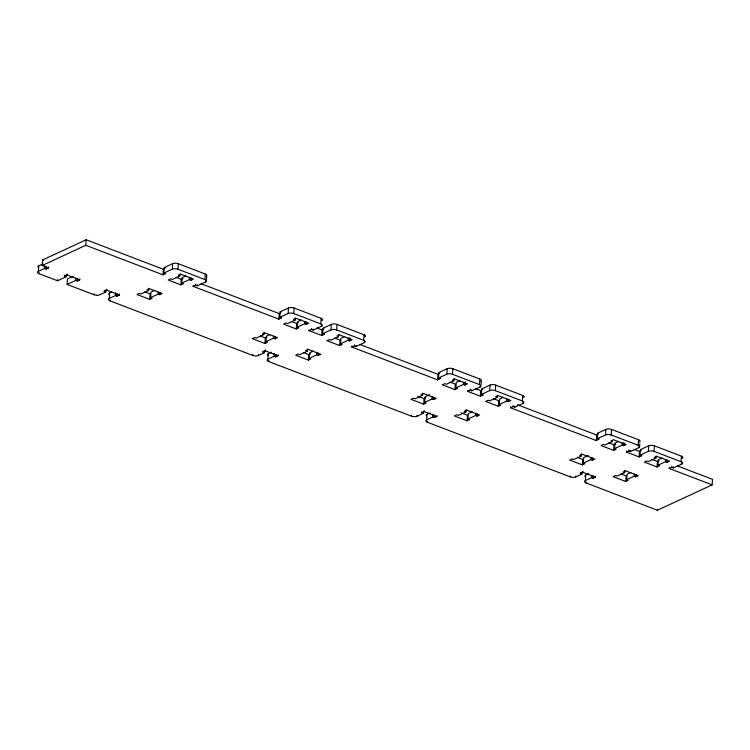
<?xml version="1.0" encoding="UTF-8"?>
<svg xmlns="http://www.w3.org/2000/svg" width="750" height="750" viewBox="0 0 750 750"><rect width="100%" height="100%" fill="white"/><g stroke="black" fill="none" stroke-linecap="round" stroke-linejoin="round"><path stroke-width="1.12" d="M66.309 274.706L66.159 276.778L57.553 280.772L39.038 273.694A4.05 1.659 4 0 1 38.363 271.312L38.756 265.791L42.825 263.897M39.038 273.694L39.112 272.653M48.638 266.897L48.562 267.928L42.216 265.5L42.6 259.978L86.156 239.756L163.387 269.297L164.644 268.725M38.363 271.312L44.475 268.481L44.663 265.716M44.475 268.481L46.059 269.091L46.228 266.672M57.553 280.772L57.628 279.741M66.159 276.778L64.575 276.169L64.65 275.138M64.575 276.169L67.078 275.006L67.153 273.975M97.153 295.369L94.331 294.853L67.078 284.419L67.462 278.888L73.2 276.225M67.078 284.419L75.684 280.425L75.853 278.006M75.684 280.425L77.269 281.025L77.438 278.606M77.269 281.025L79.772 279.872L79.847 278.831M42.216 265.5L85.772 245.287L86.156 239.756M94.059 294.731L94.125 293.7M105.984 289.884L105.834 291.956L104.25 291.347L104.325 290.316M104.25 291.347L106.753 290.184L106.828 289.153M264.684 350.587L264.544 352.659L258.422 355.5A4.05 1.659 4 0 1 252.75 355.444L109.912 300.816A4.05 1.659 4 0 1 109.247 298.434L109.631 292.913L111.666 291.966M109.912 300.816L109.987 299.775M109.247 298.434L115.359 295.594L115.556 292.838M115.359 295.594L116.944 296.203L117.112 293.784M116.944 296.203L119.447 295.041L119.522 294.009M154.725 290.353L150.975 292.087L150.591 297.619L152.175 298.228L149.672 299.391L136.978 294.534L139.481 293.372L141.066 293.972L148.566 290.494L148.725 288.281M149.672 299.391L150.056 293.859L144.769 291.834M150.591 297.619L158.091 294.131L158.241 291.928M158.091 294.131L159.675 294.741L159.834 292.528M85.772 245.287L163.003 274.828L163.387 269.297M165.581 272.634L165.506 273.666L163.922 273.056L164.306 267.534L172.641 263.663A4.05 1.659 4 0 1 178.322 263.719L205.294 274.031A4.05 1.659 4 0 1 206.372 276.178M163.922 273.056L172.256 269.194L172.641 263.663M193.228 285.328L193.153 286.359L195.656 285.197L197.25 285.806L205.584 281.934A4.05 1.659 4 0 0 204.909 279.562L177.928 269.241L178.322 263.719M185.991 275.831L182.241 277.575L181.856 283.097L183.441 283.706L180.938 284.869L168.244 280.012L170.747 278.85L172.331 279.459L179.841 275.972L179.991 273.759M180.938 284.869L181.331 279.337L183 278.569M181.856 283.097L189.356 279.619L189.516 277.406M189.356 279.619L190.95 280.219L191.1 278.016M195.656 285.197L195.731 284.166M197.25 285.806L197.316 284.775M204.909 279.562L205.294 274.031M205.584 281.934L205.659 280.903M206.522 279.375L206.709 276.619M252.75 355.444L252.816 354.413M258.422 355.5L258.497 354.459M270.028 334.453L266.278 336.197L265.894 341.719L267.478 342.328L264.975 343.491L252.281 338.634L254.784 337.472L256.369 338.081L263.869 334.594L264.028 332.391M264.544 352.659L262.95 352.05L263.025 351.019M264.975 343.491L265.359 337.969L267.028 337.191M262.95 352.05L265.453 350.887L265.528 349.856M423.384 411.291L423.244 413.363L417.122 416.203A4.05 1.659 4 0 1 411.45 416.147L268.612 361.519A4.05 1.659 4 0 1 267.947 359.137L268.331 353.616L271.388 352.191M268.612 361.519L268.688 360.478M265.894 341.719L273.394 338.241L273.553 336.028M273.394 338.241L274.978 338.85L275.138 336.637M267.947 359.137L274.059 356.306L274.256 353.541M274.059 356.306L275.653 356.906L275.822 354.488M193.153 286.359L278.859 319.144L279.244 313.612L280.181 313.181M281.428 316.941L281.363 317.981L279.769 317.372L280.153 311.85L288.497 307.978A4.05 1.659 4 0 1 294.169 308.034L321.15 318.347A4.05 1.659 4 0 1 322.031 320.616M275.653 356.906L278.147 355.744L278.222 354.713M279.769 317.372L288.113 313.5L288.497 307.978M309.084 329.644L309.009 330.675L311.512 329.513L313.097 330.122L321.441 326.25A4.05 1.659 4 0 0 320.766 323.878L293.784 313.556L294.169 308.034M301.322 319.941L297.562 321.684L297.178 327.206L298.762 327.816L296.269 328.978L283.566 324.122L286.069 322.959L287.653 323.569L295.162 320.081L295.312 317.878M296.269 328.978L296.653 323.447L298.322 322.678M297.178 327.206L304.688 323.728L304.838 321.516M304.688 323.728L306.272 324.337L306.422 322.125M313.425 351.056L309.675 352.8L309.291 358.322L310.875 358.931L308.372 360.094L295.678 355.238L298.181 354.075L299.766 354.684L307.275 351.197L307.425 348.984M308.372 360.094L308.756 354.562L310.425 353.794M311.512 329.513L311.588 328.481M313.097 330.122L313.172 329.081M309.291 358.322L316.791 354.844L316.95 352.631M316.791 354.844L318.375 355.444L318.534 353.241M320.766 323.878L321.15 318.347M321.441 326.25L321.506 325.219M309.009 330.675L321.703 335.531L322.097 330.009L323.653 329.278M324.281 333.337L324.206 334.369L322.622 333.769L323.006 328.238L331.35 324.366A4.05 1.659 4 0 1 337.022 324.422L364.003 334.744A4.05 1.659 4 0 1 364.884 337.003M322.622 333.769L330.956 329.897L331.35 324.366M351.928 346.031L351.863 347.062L354.366 345.909L355.95 346.509L364.284 342.647A4.05 1.659 4 0 0 363.619 340.266L336.637 329.944L337.022 324.422M344.7 336.534L340.941 338.278L340.556 343.8L342.141 344.409L339.647 345.572L326.944 340.716L329.447 339.553L331.031 340.162L338.541 336.675L338.691 334.462M339.647 345.572L340.031 340.041L334.744 338.016M340.556 343.8L348.066 340.322L348.216 338.109M348.066 340.322L349.65 340.922L349.884 337.613M354.366 345.909L354.431 344.869M355.95 346.509L356.025 345.478M363.619 340.266L364.003 334.744M364.284 342.647L364.359 341.606M411.45 416.147L411.525 415.116M417.122 416.203L417.197 415.162M429.666 394.725L424.978 396.9L424.594 402.431L426.178 403.031L423.675 404.194L410.981 399.337L413.484 398.175L415.069 398.784L422.578 395.306L422.728 393.094M423.244 413.363L421.65 412.753L421.725 411.722M423.675 404.194L424.069 398.672L425.738 397.894M421.65 412.753L424.153 411.6L424.228 410.559M582.084 471.994L581.944 474.066L575.831 476.906A4.05 1.659 4 0 1 570.15 476.85L427.322 422.222A4.05 1.659 4 0 1 426.647 419.841L427.031 414.319L430.087 412.903M427.322 422.222L427.387 421.181M424.594 402.431L432.094 398.944L432.253 396.731M432.094 398.944L433.688 399.553L433.837 397.341M426.647 419.841L432.759 417.009L432.956 414.244M432.759 417.009L434.353 417.609L434.522 415.191M351.863 347.062L437.559 379.847L437.944 374.316L439.2 373.744M440.128 377.653L440.062 378.684L438.469 378.075L438.863 372.553L447.197 368.681A4.05 1.659 4 0 1 452.869 368.738L479.85 379.05A4.05 1.659 4 0 1 480.928 381.197M434.353 417.609L436.856 416.456L436.922 415.416M438.469 378.075L446.812 374.213L447.197 368.681M467.784 390.347L467.709 391.378L470.212 390.216L471.797 390.825L480.141 386.953A4.05 1.659 4 0 0 479.466 384.581L452.484 374.259L452.869 368.738M460.022 380.644L456.272 382.387L455.878 387.909L457.472 388.519L454.969 389.681L442.275 384.825L444.769 383.663L446.363 384.272L453.863 380.784L454.022 378.581M454.969 389.681L455.353 384.159L450.066 382.134M455.878 387.909L463.387 384.431L463.538 382.219M463.387 384.431L464.972 385.041L465.206 381.722M472.125 411.759L468.375 413.503L467.991 419.025L469.575 419.634L467.072 420.797L454.378 415.941L456.881 414.778L458.466 415.387L465.975 411.9L466.125 409.688M467.072 420.797L467.466 415.266L461.119 412.838M470.212 390.216L470.287 389.184M471.797 390.825L471.872 389.794M467.991 419.025L475.491 415.547L475.65 413.334M475.491 415.547L477.084 416.147L477.234 413.944M479.466 384.581L479.85 379.05M480.141 386.953L480.216 385.922M481.078 384.394L481.266 381.637M467.709 391.378L480.413 396.234L480.797 390.712L481.894 390.206M482.981 394.041L482.906 395.072L481.322 394.472L481.706 388.941L490.05 385.069A4.05 1.659 4 0 1 495.722 385.125L522.703 395.447A4.05 1.659 4 0 1 523.781 397.584M481.322 394.472L489.666 390.6L490.05 385.069M510.637 406.734L510.562 407.775L513.066 406.613L514.65 407.213L522.984 403.35A4.05 1.659 4 0 0 522.319 400.969L495.338 390.656L495.722 385.125M503.4 397.238L499.65 398.981L499.256 404.503L500.85 405.113L498.347 406.275L485.653 401.419L488.147 400.256L489.741 400.866L497.241 397.378L497.4 395.175M498.347 406.275L498.731 400.744L493.444 398.728M499.256 404.503L506.766 401.025L506.916 398.812M506.766 401.025L508.35 401.634L508.509 399.422M513.066 406.613L513.131 405.572M514.65 407.213L514.725 406.181M522.319 400.969L522.703 395.447M522.984 403.35L523.059 402.309M570.15 476.85L570.225 475.819M575.831 476.906L575.897 475.875M588.375 455.428L583.678 457.603L583.294 463.134L584.878 463.744L582.384 464.897L569.681 460.041L572.184 458.878L573.769 459.488L581.278 456.009L581.428 453.797M581.944 474.066L580.359 473.466L580.425 472.425M582.384 464.897L582.769 459.375L577.481 457.35M580.359 473.466L582.863 472.303L582.928 471.262M677.681 466.022L712.5 479.334L712.116 484.866L657.441 510.244L586.022 482.925A4.05 1.659 4 0 1 585.347 480.553L585.731 475.022L588.797 473.606M586.022 482.925L586.097 481.884M583.294 463.134L590.803 459.647L590.953 457.434M590.803 459.647L592.388 460.256L592.537 458.044M585.347 480.553L591.469 477.712L591.638 475.294M591.469 477.712L593.053 478.322L593.222 475.903M510.562 407.775L596.259 440.55L596.644 435.028L598.05 434.372M598.837 438.356L598.762 439.387L597.178 438.788L597.562 433.256L605.897 429.384A4.05 1.659 4 0 1 611.578 429.441L638.559 439.762A4.05 1.659 4 0 1 639.441 442.022M593.053 478.322L595.556 477.159L595.631 476.119M597.178 438.788L605.513 434.916L605.897 429.384M626.484 451.05L626.419 452.081L628.913 450.928L630.506 451.528L638.841 447.656A4.05 1.659 4 0 0 638.166 445.284L611.194 434.962L611.578 429.441M618.722 441.347L614.972 443.091L614.587 448.622L622.087 445.134L623.672 445.744L626.175 444.581L613.481 439.725L610.978 440.887L612.562 441.497L605.062 444.975L603.478 444.366L600.975 445.528L613.669 450.384L614.053 444.862L615.722 444.084M622.087 445.134L622.247 442.922M623.672 445.744L623.906 442.425M630.834 472.462L627.075 474.206L626.691 479.728L628.275 480.338L625.781 481.5L613.078 476.644L615.581 475.481L617.175 476.091L624.675 472.603L624.825 470.4M625.781 481.5L626.166 475.969L620.878 473.953M628.913 450.928L628.987 449.887M630.506 451.528L630.572 450.497M626.691 479.728L634.2 476.25L634.35 474.037M634.2 476.25L635.784 476.859L635.934 474.647M638.166 445.284L638.559 439.762M638.841 447.656L638.916 446.625M639.778 445.106L639.872 443.719M626.419 452.081L639.113 456.938L639.497 451.416L640.903 450.759M641.681 454.744L641.616 455.784L640.022 455.175L640.416 449.644L648.75 445.772A4.05 1.659 4 0 1 654.422 445.828L681.403 456.15A4.05 1.659 4 0 1 682.078 458.522M640.022 455.175L648.366 451.303L648.75 445.772M669.338 467.438L669.263 468.478L671.766 467.316L673.35 467.925L681.694 464.053A4.05 1.659 4 0 0 681.019 461.672L654.038 451.359L654.422 445.828M662.1 457.941L658.35 459.684L657.966 465.216L659.55 465.816L657.047 466.978L644.353 462.122L646.856 460.959L648.441 461.569L655.941 458.081L656.1 455.878M657.047 466.978L657.431 461.456L659.1 460.678M657.441 510.244L657.506 509.203M657.966 465.216L665.466 461.728L665.625 459.516M665.466 461.728L667.05 462.338L667.209 460.125M671.766 467.316L671.841 466.275M673.35 467.925L673.425 466.884M681.019 461.672L681.403 456.15M681.694 464.053L681.759 463.012M46.059 269.091L48.562 267.928M105.834 291.956L99.253 295.012A3.197 1.312 4 0 1 97.153 295.369M163.003 274.828L165.506 273.666M159.675 294.741L162.178 293.578L149.484 288.722L146.981 289.884L148.566 290.494M190.95 280.219L193.453 279.056L180.75 274.2L178.247 275.363L179.841 275.972M278.859 319.144L281.363 317.981M274.978 338.85L277.481 337.688L264.788 332.831L262.284 333.994L263.869 334.594M306.272 324.337L308.775 323.175L296.072 318.319L293.578 319.481L295.162 320.081M321.703 335.531L324.206 334.369M318.375 355.444L320.878 354.281L308.184 349.425L305.681 350.587L307.275 351.197M349.65 340.922L352.153 339.769L339.459 334.913L336.956 336.066L338.541 336.675M437.559 379.847L440.062 378.684M433.688 399.553L436.191 398.391L423.488 393.534L420.984 394.697L422.578 395.306M464.972 385.041L467.475 383.878L454.781 379.022L452.278 380.184L453.863 380.784M480.413 396.234L482.906 395.072M477.084 416.147L479.587 414.994L466.884 410.138L464.381 411.291L465.975 411.9M508.35 401.634L510.853 400.472L498.159 395.616L495.656 396.778L497.241 397.378M596.259 440.55L598.762 439.387M592.388 460.256L594.891 459.094L582.188 454.237L579.694 455.4L581.278 456.009M613.669 450.384L616.172 449.222L614.587 448.622M639.113 456.938L641.616 455.784M635.784 476.859L638.288 475.697L625.594 470.841L623.091 472.003L624.675 472.603M667.05 462.338L669.553 461.175L656.859 456.319L654.356 457.481L655.941 458.081M164.306 267.534L165.394 267.947M280.153 311.85L281.053 312.188M323.006 328.238L323.897 328.575M438.863 372.553L439.847 372.928M481.706 388.941L482.606 389.288M597.562 433.256L598.453 433.594M640.416 449.644L641.306 449.991M201.141 283.744L279.244 313.612M316.8 327.984L322.097 330.009M359.841 344.447L437.944 374.316M475.509 388.688L480.797 390.712M517.453 404.738L596.644 435.028M634.209 449.391L639.497 451.416M176.034 277.312L181.331 279.337M291.366 321.431L296.653 323.447M608.766 442.838L614.053 444.862M652.144 459.431L657.431 461.456M669.263 468.478L712.116 484.866M260.072 335.944L265.359 337.969M303.469 352.538L308.756 354.562M417.712 396.244L424.069 398.672M42.6 259.978L43.397 260.278M67.078 275.006L79.772 279.872M106.753 290.184L119.447 295.041M265.453 350.887L278.147 355.744M424.153 411.6L436.856 416.456M582.863 472.303L595.556 477.159M585.384 476.841A4.05 1.659 4 0 1 585.731 475.022M648.366 451.303A4.05 1.659 4 0 1 654.038 451.359M605.513 434.916A4.05 1.659 4 0 1 611.194 434.962M426.366 415.819A4.05 1.659 4 0 1 427.031 414.319M489.666 390.6A4.05 1.659 4 0 1 495.338 390.656M268.078 355.509A4.05 1.659 4 0 1 268.331 353.616M330.956 329.897A4.05 1.659 4 0 1 336.637 329.944M288.113 313.5A4.05 1.659 4 0 1 293.784 313.556M38.653 267.787A4.05 1.659 4 0 1 38.756 265.791M109.097 294.572A4.05 1.659 4 0 1 109.631 292.913M172.256 269.194A4.05 1.659 4 0 1 177.928 269.241M446.812 374.213A4.05 1.659 4 0 1 452.484 374.259"/></g></svg>
